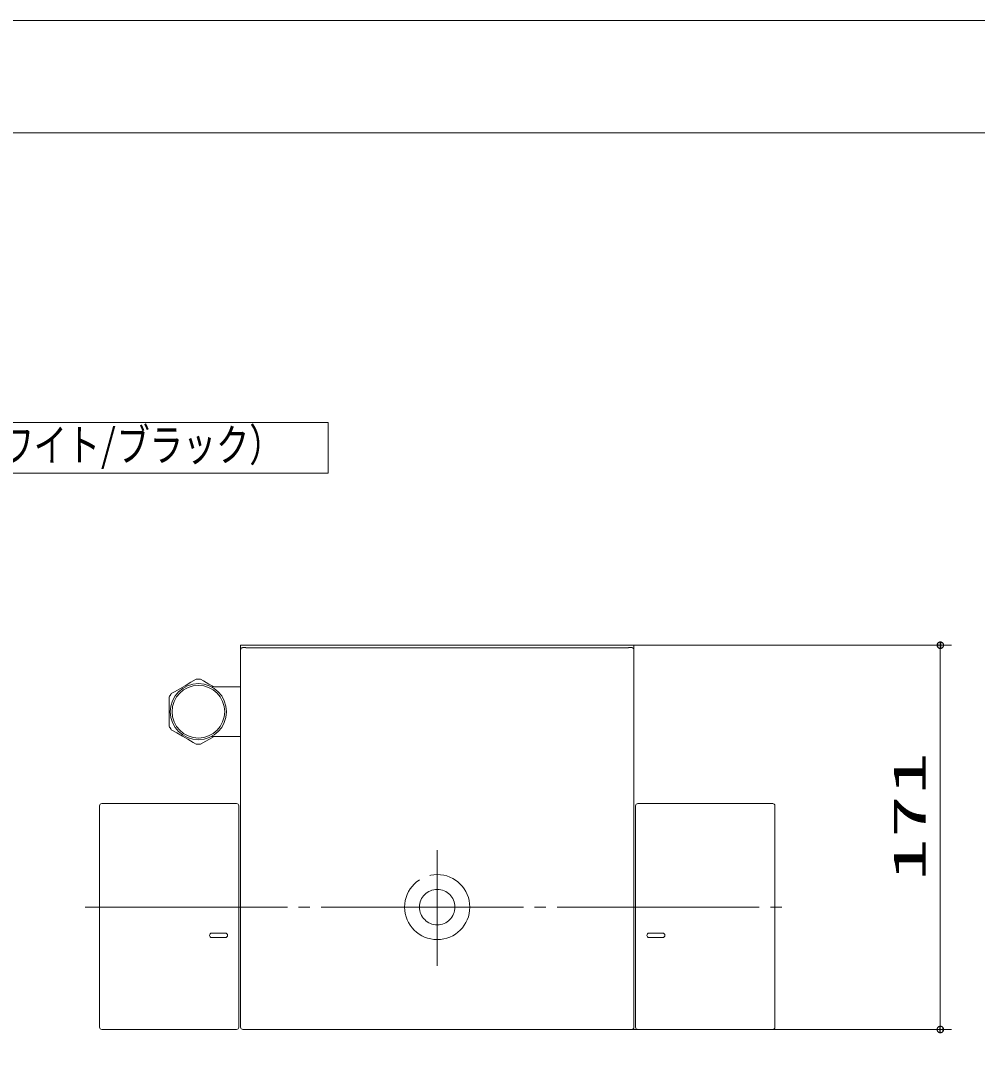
# Model space of a CAD drawing. Units: millimetres on the paper, scale 1:5. Extents: x -305 to 305, y -152 to 152.
# Drawn here: x -33.2 to 52, y 56.9 to 148.5 of the extents above; entities that cross this region are included whole.
import ezdxf
from ezdxf.enums import TextEntityAlignment as Align

# ---------------------------------------------------------------- set-up
doc = ezdxf.new("R2010")
doc.units = ezdxf.units.MM
doc.linetypes.add('LONG_CHAIN', pattern=[21, 18, -1, 1, -1])
doc.linetypes.add('LONG_DASHED2', pattern=[13, 12, -1])
for name, color, linetype, lineweight in [('0-1_RV', 7, 'Continuous', 9), ('0-2_0', 7, 'Continuous', 9), ('0-3_DEFPOINTS', 7, 'Continuous', 9), ('0-5_図面枠', 3, 'Continuous', 9)]:
    doc.layers.add(name, color=color, linetype=linetype, lineweight=lineweight)
doc.styles.add('ＭＳ ゴシック', font='')
doc.styles.get('ＭＳ ゴシック').set_extended_font_data('MS Gothic')

# ---------------------------------------------------------------- blocks, each defined once
blk = doc.blocks.new('_DOTSMALL')
at = {"layer": '0-2_0'}
for p, q in [((0.0746, 0.1), (-0.0746, 0.1)), ((0.1223, -0.0248), (-0.1223, -0.0248))]:
    blk.add_line(p, q, dxfattribs=at)
for points in [[(0.125, 0), (0.124, 0.0157), (0.1211, 0.0311), (0.1162, 0.046), (0.1095, 0.0602), (0.1011, 0.0735), (0.0911, 0.0856), (0.0797, 0.0963), (0.067, 0.1055), (0.0532, 0.1131), (0.0386, 0.1189), (0.0234, 0.1228), (0.0078, 0.1248), (-0.0078, 0.1248), (-0.0234, 0.1228), (-0.0386, 0.1189), (-0.0532, 0.1131), (-0.067, 0.1055), (-0.0797, 0.0963), (-0.0911, 0.0856), (-0.1011, 0.0735), (-0.1095, 0.0602), (-0.1162, 0.046), (-0.1211, 0.0311), (-0.124, 0.0157), (-0.125, 0), (0, 0)], [(-0.125, 0), (-0.124, -0.0157), (-0.1211, -0.0311), (-0.1162, -0.046), (-0.1095, -0.0602), (-0.1011, -0.0735), (-0.0911, -0.0856), (-0.0797, -0.0963), (-0.067, -0.1055), (-0.0532, -0.1131), (-0.0386, -0.1189), (-0.0234, -0.1228), (-0.0078, -0.1248), (0.0078, -0.1248), (0.0234, -0.1228), (0.0386, -0.1189), (0.0532, -0.1131), (0.067, -0.1055), (0.0797, -0.0963), (0.0911, -0.0856), (0.1011, -0.0735), (0.1095, -0.0602), (0.1162, -0.046), (0.1211, -0.0311), (0.124, -0.0157), (0.125, 0), (0, 0)]]:
    blk.add_lwpolyline(points, close=True, dxfattribs=at)

msp = doc.modelspace()

# ---------------------------------------------------------------- linework, layer by layer
at = {"layer": '0-1_RV'}
for p, q in [((-80.791, 112.708), (-5.791, 112.708)), ((-5.791, 112.708), (-5.791, 108.212)), ((-80.791, 108.212), (-5.791, 108.212)), ((21.404, 92.879), (-13.596, 92.879)), ((-13.596, 92.879), (-13.596, 58.859)), ((-13.415, 92.664), (-13.396, 92.665)), ((-13.396, 92.665), (-13.125, 92.665)), ((-13.125, 92.665), (-13.125, 92.659)), ((20.934, 92.659), (-13.125, 92.659)), ((20.934, 92.665), (21.204, 92.665)), ((20.934, 92.659), (20.934, 92.665)), ((21.204, 92.665), (21.223, 92.664)), ((21.404, 92.879), (49.68, 92.879)), ((21.404, 58.859), (21.404, 92.879)), ((48.68, 92.879), (48.68, 58.659)), ((-17.543, 89.853), (-18.024, 89.575)), ((-16.892, 89.694), (-17.168, 89.853)), ((-19.016, 89.002), (-19.492, 88.728)), ((-18.545, 89.274), (-19.016, 89.002)), ((-18.024, 89.575), (-18.545, 89.274)), ((-16.416, 89.419), (-16.892, 89.694)), ((-15.966, 89.159), (-16.416, 89.419)), ((-13.596, 89.159), (-16.164, 89.159)), ((-19.956, 88.243), (-19.956, 87.939)), ((-19.492, 88.728), (-19.768, 88.568)), ((-19.956, 87.939), (-19.956, 87.444)), ((-19.956, 87.444), (-19.956, 86.935)), ((-19.956, 86.935), (-19.956, 86.407)), ((-19.956, 86.407), (-19.956, 85.896)), ((-19.956, 85.896), (-19.956, 85.674)), ((-19.768, 85.349), (-19.287, 85.072)), ((-19.287, 85.072), (-18.766, 84.771)), ((-18.766, 84.771), (-18.295, 84.499)), ((-18.295, 84.499), (-17.819, 84.224)), ((-17.168, 84.065), (-16.687, 84.343)), ((-16.687, 84.343), (-16.166, 84.643)), ((-16.166, 84.643), (-15.966, 84.759)), ((-16.154, 84.759), (-13.596, 84.759)), ((-17.819, 84.224), (-17.543, 84.065)), ((-26.155, 58.859), (-26.155, 78.578)), ((-13.956, 78.778), (-25.955, 78.778)), ((-13.756, 78.578), (-13.756, 58.859)), ((21.564, 58.859), (21.564, 78.578)), ((33.764, 78.778), (21.764, 78.778)), ((33.964, 58.859), (33.964, 78.578)), ((-14.956, 67.24), (-16.156, 67.24)), ((22.765, 67.24), (23.965, 67.24)), ((-16.156, 66.84), (-14.956, 66.84)), ((23.965, 66.84), (22.765, 66.84)), ((-25.955, 58.659), (-13.956, 58.659)), ((-13.396, 58.659), (21.204, 58.659)), ((21.204, 58.659), (49.68, 58.659)), ((21.764, 58.659), (33.764, 58.659))]:
    msp.add_line(p, q, dxfattribs=at)
at = {"layer": '0-1_RV', "linetype": 'LONG_CHAIN'}
for p, q in [((3.904, 64.337), (3.904, 74.641)), ((-27.432, 69.559), (34.947, 69.559))]:
    msp.add_line(p, q, dxfattribs=at)
at = {"layer": '0-1_RV'}
for points in [[(-13.584, 92.533), (-13.583, 92.534), (-13.583, 92.535), (-13.583, 92.535), (-13.582, 92.536), (-13.582, 92.537), (-13.582, 92.538), (-13.581, 92.539), (-13.581, 92.54), (-13.581, 92.54), (-13.58, 92.541), (-13.58, 92.542), (-13.58, 92.543), (-13.579, 92.544), (-13.579, 92.545), (-13.579, 92.545), (-13.578, 92.546), (-13.578, 92.547), (-13.578, 92.548), (-13.577, 92.549), (-13.577, 92.549), (-13.576, 92.55), (-13.576, 92.551), (-13.576, 92.552), (-13.575, 92.553), (-13.575, 92.554), (-13.574, 92.554), (-13.574, 92.555), (-13.574, 92.556), (-13.573, 92.557), (-13.573, 92.557), (-13.572, 92.558), (-13.572, 92.559), (-13.572, 92.56), (-13.571, 92.561), (-13.571, 92.561), (-13.57, 92.562), (-13.57, 92.563), (-13.569, 92.564), (-13.569, 92.565)], [(-13.569, 92.565), (-13.568, 92.565), (-13.568, 92.566), (-13.568, 92.567), (-13.567, 92.568), (-13.567, 92.568), (-13.566, 92.569), (-13.566, 92.57), (-13.565, 92.571), (-13.565, 92.571), (-13.564, 92.572), (-13.564, 92.573), (-13.563, 92.574), (-13.563, 92.574), (-13.562, 92.575), (-13.562, 92.576), (-13.561, 92.577), (-13.561, 92.577), (-13.56, 92.578), (-13.56, 92.579), (-13.559, 92.58), (-13.559, 92.58), (-13.558, 92.581), (-13.558, 92.582), (-13.557, 92.583), (-13.557, 92.583), (-13.556, 92.584), (-13.556, 92.585), (-13.555, 92.585), (-13.555, 92.586), (-13.554, 92.587), (-13.553, 92.588), (-13.553, 92.588), (-13.552, 92.589), (-13.552, 92.59), (-13.551, 92.59), (-13.551, 92.591), (-13.55, 92.592), (-13.549, 92.592), (-13.549, 92.593)], [(-13.549, 92.593), (-13.548, 92.594), (-13.548, 92.594), (-13.547, 92.595), (-13.547, 92.596), (-13.546, 92.596), (-13.545, 92.597), (-13.545, 92.598), (-13.544, 92.598), (-13.544, 92.599), (-13.543, 92.6), (-13.542, 92.6), (-13.542, 92.601), (-13.541, 92.602), (-13.541, 92.602), (-13.54, 92.603), (-13.539, 92.604), (-13.539, 92.604), (-13.538, 92.605), (-13.537, 92.606), (-13.537, 92.606), (-13.536, 92.607), (-13.536, 92.608), (-13.535, 92.608), (-13.534, 92.609), (-13.534, 92.609), (-13.533, 92.61), (-13.532, 92.611), (-13.532, 92.611), (-13.531, 92.612), (-13.53, 92.612), (-13.53, 92.613), (-13.529, 92.614), (-13.528, 92.614), (-13.528, 92.615), (-13.527, 92.615), (-13.526, 92.616), (-13.526, 92.617), (-13.525, 92.617), (-13.524, 92.618)], [(-13.524, 92.618), (-13.524, 92.618), (-13.523, 92.619), (-13.522, 92.619), (-13.522, 92.62), (-13.521, 92.621), (-13.52, 92.621), (-13.519, 92.622), (-13.519, 92.622), (-13.518, 92.623), (-13.517, 92.623), (-13.517, 92.624), (-13.516, 92.624), (-13.515, 92.625), (-13.514, 92.625), (-13.514, 92.626), (-13.513, 92.626), (-13.512, 92.627), (-13.512, 92.628), (-13.511, 92.628), (-13.51, 92.629), (-13.509, 92.629), (-13.509, 92.63), (-13.508, 92.63), (-13.507, 92.631), (-13.506, 92.631), (-13.506, 92.632), (-13.505, 92.632), (-13.504, 92.633), (-13.503, 92.633), (-13.503, 92.634), (-13.502, 92.634), (-13.501, 92.634), (-13.5, 92.635), (-13.5, 92.635), (-13.499, 92.636), (-13.498, 92.636), (-13.497, 92.637), (-13.496, 92.637), (-13.496, 92.638)], [(-13.496, 92.638), (-13.495, 92.638), (-13.494, 92.639), (-13.493, 92.639), (-13.493, 92.639), (-13.492, 92.64), (-13.491, 92.64), (-13.49, 92.641), (-13.489, 92.641), (-13.489, 92.642), (-13.488, 92.642), (-13.487, 92.642), (-13.486, 92.643), (-13.485, 92.643), (-13.485, 92.644), (-13.484, 92.644), (-13.483, 92.644), (-13.482, 92.645), (-13.481, 92.645), (-13.481, 92.646), (-13.48, 92.646), (-13.479, 92.646), (-13.478, 92.647), (-13.477, 92.647), (-13.477, 92.647), (-13.476, 92.648), (-13.475, 92.648), (-13.474, 92.648), (-13.473, 92.649), (-13.472, 92.649), (-13.472, 92.649), (-13.471, 92.65), (-13.47, 92.65), (-13.469, 92.651), (-13.468, 92.651), (-13.467, 92.651), (-13.467, 92.651), (-13.466, 92.652), (-13.465, 92.652), (-13.464, 92.652)], [(-13.464, 92.652), (-13.463, 92.653), (-13.462, 92.653), (-13.462, 92.653), (-13.461, 92.654), (-13.46, 92.654), (-13.459, 92.654), (-13.458, 92.654), (-13.457, 92.655), (-13.457, 92.655), (-13.456, 92.655), (-13.455, 92.656), (-13.454, 92.656), (-13.453, 92.656), (-13.452, 92.656), (-13.451, 92.657), (-13.451, 92.657), (-13.45, 92.657), (-13.449, 92.657), (-13.448, 92.658), (-13.447, 92.658), (-13.446, 92.658), (-13.445, 92.658), (-13.444, 92.658), (-13.444, 92.659), (-13.443, 92.659), (-13.442, 92.659), (-13.441, 92.659), (-13.44, 92.66), (-13.439, 92.66), (-13.438, 92.66), (-13.438, 92.66), (-13.437, 92.66), (-13.436, 92.66), (-13.435, 92.661), (-13.434, 92.661), (-13.433, 92.661), (-13.432, 92.661), (-13.431, 92.661), (-13.43, 92.662)], [(-13.43, 92.662), (-13.43, 92.662), (-13.429, 92.662), (-13.428, 92.662), (-13.427, 92.662), (-13.426, 92.662), (-13.425, 92.662), (-13.424, 92.663), (-13.423, 92.663), (-13.423, 92.663), (-13.422, 92.663), (-13.421, 92.663), (-13.42, 92.663), (-13.419, 92.663), (-13.418, 92.663), (-13.417, 92.663), (-13.416, 92.664), (-13.415, 92.664), (-13.415, 92.664), (-13.415, 92.664)], [(21.223, 92.664), (21.224, 92.664), (21.225, 92.664), (21.226, 92.663), (21.227, 92.663), (21.228, 92.663), (21.229, 92.663), (21.229, 92.663), (21.23, 92.663), (21.231, 92.663), (21.232, 92.663), (21.233, 92.663), (21.234, 92.662), (21.235, 92.662), (21.236, 92.662), (21.237, 92.662), (21.237, 92.662), (21.238, 92.662), (21.239, 92.662), (21.24, 92.661), (21.241, 92.661), (21.242, 92.661), (21.243, 92.661), (21.244, 92.661), (21.244, 92.661), (21.245, 92.66), (21.246, 92.66), (21.247, 92.66), (21.248, 92.66), (21.249, 92.66), (21.25, 92.659), (21.251, 92.659), (21.251, 92.659), (21.252, 92.659), (21.253, 92.659), (21.254, 92.658), (21.255, 92.658), (21.256, 92.658), (21.257, 92.658), (21.257, 92.657)], [(21.257, 92.657), (21.258, 92.657), (21.259, 92.657), (21.26, 92.657), (21.261, 92.656), (21.262, 92.656), (21.263, 92.656), (21.264, 92.656), (21.264, 92.655), (21.265, 92.655), (21.266, 92.655), (21.267, 92.655), (21.268, 92.654), (21.269, 92.654), (21.269, 92.654), (21.27, 92.653), (21.271, 92.653), (21.272, 92.653), (21.273, 92.653), (21.274, 92.652), (21.275, 92.652), (21.275, 92.652), (21.276, 92.651), (21.277, 92.651), (21.278, 92.651), (21.279, 92.65), (21.28, 92.65), (21.28, 92.65), (21.281, 92.649), (21.282, 92.649), (21.283, 92.649), (21.284, 92.648), (21.284, 92.648), (21.285, 92.647), (21.286, 92.647), (21.287, 92.647), (21.288, 92.646), (21.289, 92.646), (21.289, 92.646), (21.29, 92.645)], [(21.29, 92.645), (21.291, 92.645), (21.292, 92.644), (21.293, 92.644), (21.293, 92.644), (21.294, 92.643), (21.295, 92.643), (21.296, 92.642), (21.297, 92.642), (21.297, 92.642), (21.298, 92.641), (21.299, 92.641), (21.3, 92.64), (21.3, 92.64), (21.301, 92.64), (21.302, 92.639), (21.303, 92.639), (21.304, 92.638), (21.304, 92.638), (21.305, 92.637), (21.306, 92.637), (21.307, 92.636), (21.307, 92.636), (21.308, 92.635), (21.309, 92.635), (21.31, 92.635), (21.311, 92.634), (21.311, 92.634), (21.312, 92.633), (21.313, 92.633), (21.314, 92.632), (21.314, 92.632), (21.315, 92.631), (21.316, 92.631), (21.317, 92.63), (21.317, 92.63), (21.318, 92.629), (21.319, 92.629), (21.319, 92.628), (21.32, 92.628)], [(21.32, 92.628), (21.321, 92.627), (21.322, 92.627), (21.322, 92.626), (21.323, 92.626), (21.324, 92.625), (21.325, 92.624), (21.325, 92.624), (21.326, 92.623), (21.327, 92.623), (21.327, 92.622), (21.328, 92.622), (21.329, 92.621), (21.329, 92.621), (21.33, 92.62), (21.331, 92.619), (21.332, 92.619), (21.332, 92.618), (21.333, 92.618), (21.334, 92.617), (21.334, 92.617), (21.335, 92.616), (21.336, 92.615), (21.336, 92.615), (21.337, 92.614), (21.338, 92.614), (21.338, 92.613), (21.339, 92.612), (21.34, 92.612), (21.34, 92.611), (21.341, 92.611), (21.342, 92.61), (21.342, 92.609), (21.343, 92.609), (21.344, 92.608), (21.344, 92.608), (21.345, 92.607), (21.345, 92.606), (21.346, 92.606), (21.347, 92.605)], [(21.347, 92.605), (21.347, 92.604), (21.348, 92.604), (21.349, 92.603), (21.349, 92.602), (21.35, 92.602), (21.35, 92.601), (21.351, 92.601), (21.352, 92.6), (21.352, 92.599), (21.353, 92.599), (21.353, 92.598), (21.354, 92.597), (21.355, 92.597), (21.355, 92.596), (21.356, 92.595), (21.356, 92.595), (21.357, 92.594), (21.358, 92.593), (21.358, 92.592), (21.359, 92.592), (21.359, 92.591), (21.36, 92.59), (21.36, 92.59), (21.361, 92.589), (21.362, 92.588), (21.362, 92.588), (21.363, 92.587), (21.363, 92.586), (21.364, 92.585), (21.364, 92.585), (21.365, 92.584), (21.365, 92.583), (21.366, 92.583), (21.366, 92.582), (21.367, 92.581), (21.367, 92.58), (21.368, 92.58), (21.368, 92.579), (21.369, 92.578)], [(21.369, 92.578), (21.369, 92.577), (21.37, 92.577), (21.37, 92.576), (21.371, 92.575), (21.371, 92.574), (21.372, 92.574), (21.372, 92.573), (21.373, 92.572), (21.373, 92.571), (21.374, 92.571), (21.374, 92.57), (21.375, 92.569), (21.375, 92.568), (21.376, 92.568), (21.376, 92.567), (21.377, 92.566), (21.377, 92.565), (21.377, 92.565), (21.378, 92.564), (21.378, 92.563), (21.379, 92.562), (21.379, 92.561), (21.38, 92.561), (21.38, 92.56), (21.381, 92.559), (21.381, 92.558), (21.381, 92.557), (21.382, 92.557), (21.382, 92.556), (21.383, 92.555), (21.383, 92.554), (21.383, 92.554), (21.384, 92.553), (21.384, 92.552), (21.385, 92.551), (21.385, 92.55), (21.385, 92.549), (21.386, 92.549), (21.386, 92.548)], [(21.386, 92.548), (21.386, 92.547), (21.387, 92.546), (21.387, 92.545), (21.388, 92.545), (21.388, 92.544), (21.388, 92.543), (21.389, 92.542), (21.389, 92.541), (21.389, 92.54), (21.39, 92.54), (21.39, 92.539), (21.39, 92.538), (21.391, 92.537), (21.391, 92.536), (21.391, 92.535), (21.392, 92.535), (21.392, 92.534), (21.392, 92.533), (21.392, 92.532), (21.393, 92.531), (21.393, 92.53), (21.393, 92.53), (21.394, 92.529), (21.394, 92.528), (21.394, 92.527), (21.395, 92.526), (21.395, 92.525), (21.395, 92.524), (21.395, 92.524), (21.396, 92.523), (21.396, 92.522), (21.396, 92.521), (21.396, 92.52), (21.397, 92.519), (21.397, 92.518), (21.397, 92.518), (21.397, 92.517), (21.398, 92.516), (21.398, 92.515)], [(-13.596, 92.465), (-13.596, 92.465), (-13.596, 92.466), (-13.596, 92.467), (-13.596, 92.468), (-13.596, 92.469), (-13.596, 92.47), (-13.596, 92.471), (-13.596, 92.472), (-13.595, 92.473), (-13.595, 92.474), (-13.595, 92.474), (-13.595, 92.475), (-13.595, 92.476), (-13.595, 92.477), (-13.595, 92.478), (-13.595, 92.479), (-13.595, 92.48), (-13.595, 92.481), (-13.595, 92.482), (-13.595, 92.482), (-13.595, 92.483), (-13.595, 92.484), (-13.595, 92.485), (-13.595, 92.486), (-13.594, 92.487), (-13.594, 92.488), (-13.594, 92.489), (-13.594, 92.49), (-13.594, 92.49), (-13.594, 92.491), (-13.594, 92.492), (-13.594, 92.493), (-13.593, 92.494), (-13.593, 92.495), (-13.593, 92.496), (-13.593, 92.497), (-13.593, 92.498), (-13.593, 92.498), (-13.593, 92.499)], [(-13.593, 92.499), (-13.592, 92.5), (-13.592, 92.501), (-13.592, 92.502), (-13.592, 92.503), (-13.592, 92.504), (-13.592, 92.505), (-13.591, 92.505), (-13.591, 92.506), (-13.591, 92.507), (-13.591, 92.508), (-13.591, 92.509), (-13.59, 92.51), (-13.59, 92.511), (-13.59, 92.512), (-13.59, 92.512), (-13.59, 92.513), (-13.589, 92.514), (-13.589, 92.515), (-13.589, 92.516), (-13.589, 92.517), (-13.589, 92.518), (-13.588, 92.518), (-13.588, 92.519), (-13.588, 92.52), (-13.588, 92.521), (-13.587, 92.522), (-13.587, 92.523), (-13.587, 92.524), (-13.586, 92.524), (-13.586, 92.525), (-13.586, 92.526), (-13.586, 92.527), (-13.585, 92.528), (-13.585, 92.529), (-13.585, 92.53), (-13.585, 92.53), (-13.584, 92.531), (-13.584, 92.532), (-13.584, 92.533)], [(21.398, 92.515), (21.398, 92.514), (21.398, 92.513), (21.398, 92.512), (21.399, 92.512), (21.399, 92.511), (21.399, 92.51), (21.399, 92.509), (21.399, 92.508), (21.4, 92.507), (21.4, 92.506), (21.4, 92.505), (21.4, 92.505), (21.4, 92.504), (21.401, 92.503), (21.401, 92.502), (21.401, 92.501), (21.401, 92.5), (21.401, 92.499), (21.401, 92.498), (21.402, 92.498), (21.402, 92.497), (21.402, 92.496), (21.402, 92.495), (21.402, 92.494), (21.402, 92.493), (21.402, 92.492), (21.403, 92.491), (21.403, 92.49), (21.403, 92.49), (21.403, 92.489), (21.403, 92.488), (21.403, 92.487), (21.403, 92.486), (21.403, 92.485), (21.403, 92.484), (21.403, 92.483), (21.404, 92.482), (21.404, 92.482), (21.404, 92.481)], [(21.404, 92.481), (21.404, 92.48), (21.404, 92.479), (21.404, 92.478), (21.404, 92.477), (21.404, 92.476), (21.404, 92.475), (21.404, 92.474), (21.404, 92.474), (21.404, 92.473), (21.404, 92.472), (21.404, 92.471), (21.404, 92.47), (21.404, 92.469), (21.404, 92.468), (21.404, 92.467), (21.404, 92.466), (21.404, 92.465), (21.404, 92.465)]]:
    msp.add_lwpolyline(points, dxfattribs=at)
for radius in [2.5, 2.344]:
    msp.add_circle((-17.356, 86.959), radius, dxfattribs=at)
at = {"layer": '0-1_RV', "linetype": 'LONG_DASHED2'}
for radius in [2.9, 1.58]:
    msp.add_circle((3.904, 69.559), radius, dxfattribs=at)
at = {"layer": '0-1_RV'}
for centre, radius, start, end in [((-17.356, 86.959), 2.9, 86.29156, 93.70844), ((-17.356, 86.959), 2.9, 146.29156, 153.70844), ((-17.356, 86.959), 2.9, 206.29156, 213.70844), ((-17.356, 86.959), 2.9, 266.29156, 273.70844), ((-25.955, 78.578), 0.2, 90, 180), ((-13.956, 78.578), 0.2, 0, 90), ((21.764, 78.578), 0.2, 90, 180), ((33.764, 78.578), 0.2, 359.99997, 90), ((-16.156, 67.04), 0.2, 90, 270), ((-14.956, 67.04), 0.2, 270, 90), ((22.765, 67.04), 0.2, 90, 270), ((23.965, 67.04), 0.2, 270, 90), ((-25.955, 58.859), 0.2, 180, 270), ((-13.956, 58.859), 0.2, 270, 0), ((-13.396, 58.859), 0.2, 180, 270), ((21.204, 58.859), 0.2, 270, 0), ((21.764, 58.859), 0.2, 180, 270), ((33.764, 58.859), 0.2, 270, 359.99997)]:
    msp.add_arc(centre, radius, start, end, dxfattribs=at)
at = {"layer": '0-3_DEFPOINTS'}
msp.add_line((118.983, 148.502), (-301.017, 148.502), dxfattribs=at)
at = {"layer": '0-5_図面枠'}
msp.add_lwpolyline([(-291.017, -138.498), (108.983, -138.498), (108.983, 138.502), (-291.017, 138.502)], close=True, dxfattribs=at)

# ---------------------------------------------------------------- block references
at = {"layer": '0-1_RV', "xscale": 2.32, "yscale": 2.32}
for p, rotation in [((48.68, 92.879), 90), ((48.68, 58.659), 270)]:
    msp.add_blockref('_DOTSMALL', p, dxfattribs=dict(at, rotation=rotation))

# ---------------------------------------------------------------- texts
at = {"layer": '0-1_RV', "style": 'ＭＳ ゴシック', "width": 0.75}
msp.add_text('クリーンスクエアサーモ水栓（ホワイト/ブラック）', height=2.886, dxfattribs=at).set_placement((-79.25, 108.405), align=Align.BOTTOM_LEFT)
at = {"layer": '0-1_RV', "style": 'ＭＳ ゴシック', "width": 1.95}
msp.add_text('171', height=2.889, rotation=90, dxfattribs=at).set_placement((48.235, 71.869), align=Align.BOTTOM_LEFT)

doc.saveas('drawing.dxf')
